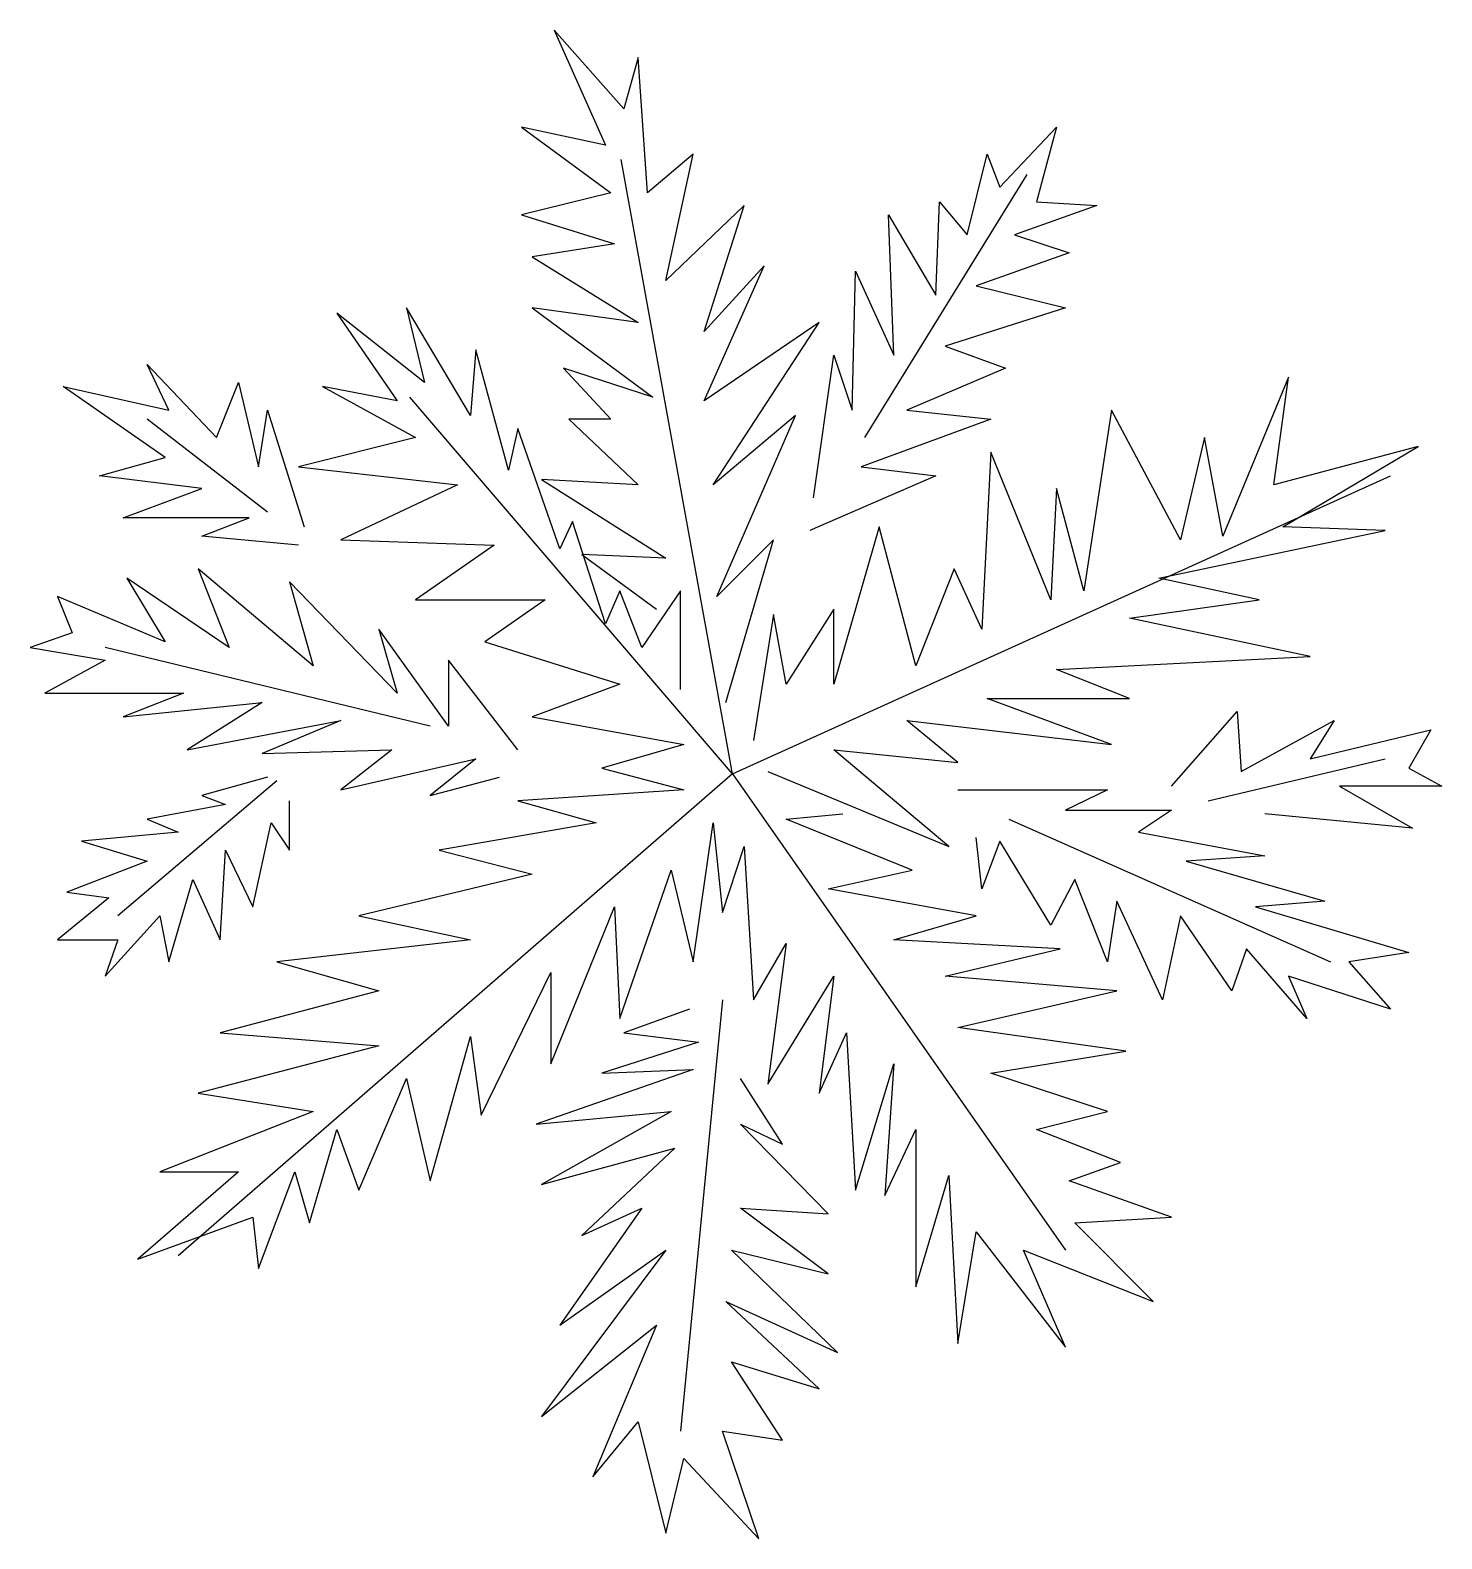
# Model space of a CAD drawing. Header units: millimetres. Extents: x 290.32 to 291.31, y 159.05 to 160.1.
import ezdxf

# ---------------------------------------------------------------- set-up
doc = ezdxf.new("R2010")
doc.units = ezdxf.units.MM

msp = doc.modelspace()

# ---------------------------------------------------------------- linework, layer by layer
at = {"linetype": 'ByBlock'}
for p, q in [((290.7125, 160.0771), (290.7124, 160.0777)), ((290.8135, 159.5859), (290.7361, 160.0131)), ((290.9055, 159.8198), (291.0185, 160.0028)), ((290.8135, 159.5859), (290.5891, 159.8478)), ((290.49, 159.7678), (290.4062, 159.8326)), ((290.8135, 159.5859), (291.2713, 159.7932)), ((290.6031, 159.6191), (290.377, 159.6737)), ((291.1443, 159.567), (291.2675, 159.5963)), ((290.4964, 159.581), (290.3859, 159.487)), ((290.8135, 159.5859), (290.4278, 159.2507)), ((290.8135, 159.5859), (291.0452, 159.2545)), ((291.0058, 159.5543), (291.2294, 159.4552)), ((290.8064, 159.4286), (290.7772, 159.1287))]:
    msp.add_line(p, q, dxfattribs=at)
for points in [[(290.8089, 159.6356), (290.8419, 159.7487), (290.8026, 159.7093), (290.8572, 159.8351), (290.8, 159.7868), (290.8737, 159.8999), (290.7937, 159.8453), (290.8356, 159.9393), (290.7937, 159.8935), (290.8216, 159.9812), (290.767, 159.9291), (290.786, 160.0168), (290.7543, 159.9901), (290.7479, 160.0841), (290.7378, 160.0485), (290.6895, 160.1032), (290.7251, 160.0231), (290.6666, 160.0358), (290.7289, 159.9901), (290.6666, 159.9748), (290.7314, 159.9545), (290.6742, 159.9456), (290.7479, 159.8999), (290.6742, 159.91), (290.7581, 159.8478), (290.6958, 159.8681), (290.7289, 159.8326), (290.6997, 159.8326), (290.7479, 159.7868), (290.6806, 159.7906), (290.767, 159.736), (290.7086, 159.7385), (290.7606, 159.7004)], [(290.8699, 159.7779), (290.8839, 159.877), (290.8966, 159.8389), (290.8991, 159.9355), (290.9258, 159.877), (290.922, 159.9748), (290.955, 159.9189), (290.9575, 159.9837), (290.9766, 159.9609), (290.9906, 160.0168), (290.9995, 159.9939), (291.0389, 160.0358), (291.0249, 159.9837), (291.0668, 159.9812), (291.0096, 159.9609), (291.0477, 159.9482), (290.983, 159.9253), (291.0452, 159.91), (290.9614, 159.8834), (291.0033, 159.8681), (290.9347, 159.8389), (290.9931, 159.8326), (290.9029, 159.7995), (290.955, 159.7932), (290.8673, 159.7551)], [(290.7772, 159.6445), (290.7772, 159.7131), (290.7505, 159.6737), (290.7352, 159.7131), (290.7251, 159.6903), (290.7022, 159.7614), (290.6933, 159.7423), (290.6641, 159.8262), (290.6577, 159.797), (290.6349, 159.8808), (290.6311, 159.8351), (290.5866, 159.91), (290.5993, 159.858), (290.5383, 159.9062), (290.5802, 159.8453), (290.5282, 159.8554), (290.5929, 159.8198), (290.5116, 159.7995), (290.6222, 159.7868), (290.5409, 159.7487), (290.6476, 159.7449), (290.5929, 159.7068), (290.6831, 159.7068), (290.6412, 159.6776), (290.7352, 159.6483), (290.6742, 159.6255), (290.7797, 159.6064), (290.7225, 159.5899), (290.7797, 159.5747), (290.6641, 159.567), (290.7187, 159.5518), (290.6095, 159.5327), (290.6742, 159.5162), (290.5536, 159.487), (290.6311, 159.4705), (290.4964, 159.4552), (290.5675, 159.4349), (290.457, 159.4057), (290.5675, 159.3968), (290.4418, 159.3638), (290.5218, 159.3511), (290.4151, 159.3091), (290.4697, 159.3091), (290.3998, 159.2482), (290.4799, 159.2774), (290.4837, 159.2418), (290.5091, 159.3091), (290.5193, 159.2736), (290.5383, 159.3384), (290.5536, 159.2964), (290.5866, 159.3739), (290.6031, 159.3028), (290.6311, 159.4031), (290.6387, 159.3485), (290.687, 159.4476), (290.687, 159.3841), (290.7314, 159.4933), (290.7352, 159.4158), (290.7708, 159.5188), (290.786, 159.4552), (290.8, 159.5518), (290.8064, 159.4895), (290.8216, 159.5353), (290.828, 159.4286), (290.8508, 159.4679), (290.8381, 159.3701), (290.8839, 159.4451), (290.8737, 159.3638), (290.8928, 159.4057), (290.8991, 159.2964), (290.9258, 159.3841), (290.9194, 159.2926), (290.941, 159.3384), (290.941, 159.2291), (290.9639, 159.3066), (290.9703, 159.1897), (290.983, 159.2672), (291.0452, 159.1872), (291.016, 159.2545), (291.1062, 159.2189), (291.0516, 159.2736), (291.1189, 159.2774), (291.0477, 159.3028), (291.0833, 159.3155), (291.0249, 159.3384), (291.0744, 159.3511), (290.9931, 159.3777), (291.0871, 159.393), (290.9703, 159.4095), (291.0808, 159.4349), (290.9614, 159.4451), (291.0414, 159.4641), (290.9258, 159.4705), (290.983, 159.487), (290.8801, 159.506), (290.9385, 159.5188), (290.8508, 159.5543), (290.8902, 159.5581)], [(290.5116, 159.7449), (290.4443, 159.7512), (290.4773, 159.7639), (290.3897, 159.7639), (290.4443, 159.7843), (290.3732, 159.7932), (290.4189, 159.8059), (290.3478, 159.8554), (290.4214, 159.8389), (290.4062, 159.8707), (290.4545, 159.8198), (290.4697, 159.858), (290.4837, 159.7995), (290.49, 159.8389), (290.5155, 159.7576)], [(290.8381, 159.5874), (290.9639, 159.5353), (290.8839, 159.6026), (290.9703, 159.5937), (290.9347, 159.6229), (291.077, 159.6064), (290.9906, 159.6382), (291.0897, 159.6382), (291.0389, 159.6585), (291.2154, 159.6674), (291.0897, 159.6941), (291.1799, 159.7068), (291.11, 159.722), (291.2675, 159.7551), (291.1964, 159.7576), (291.2904, 159.8135), (291.19, 159.7868), (291.2002, 159.8618), (291.1545, 159.7512), (291.1418, 159.8198), (291.1252, 159.7487), (291.077, 159.8389), (291.0579, 159.7131), (291.0389, 159.7843), (291.035, 159.7068), (290.9931, 159.8097), (290.9868, 159.6865), (290.9677, 159.7284), (290.941, 159.661), (290.9156, 159.7576), (290.8839, 159.6483), (290.8839, 159.7004), (290.8508, 159.6483), (290.8419, 159.6966), (290.828, 159.609)], [(290.6641, 159.6026), (290.6158, 159.6649), (290.6158, 159.6191), (290.5675, 159.6865), (290.5802, 159.642), (290.5053, 159.7195), (290.5218, 159.661), (290.4418, 159.7284), (290.4634, 159.6737), (290.3922, 159.722), (290.4189, 159.6776), (290.3439, 159.7093), (290.3541, 159.6839), (290.3249, 159.6737), (290.377, 159.6649), (290.3351, 159.642), (290.4316, 159.642), (290.3897, 159.6255), (290.4862, 159.6356), (290.4341, 159.6026), (290.5409, 159.6229), (290.4862, 159.6001), (290.5764, 159.6026), (290.5409, 159.5747), (290.6349, 159.5963), (290.6031, 159.5708), (290.6514, 159.5835)], [(291.1189, 159.5772), (291.1646, 159.6293), (291.1672, 159.5874), (291.232, 159.6229), (291.2154, 159.5963), (291.2993, 159.6166), (291.284, 159.5899), (291.3069, 159.5772), (291.2358, 159.5772), (291.2866, 159.548), (291.1837, 159.5581)], [(290.49, 159.5835), (290.4443, 159.5708), (290.4608, 159.5645), (290.4062, 159.5543), (290.4278, 159.5454), (290.3605, 159.5391), (290.4062, 159.5251), (290.3503, 159.5035), (290.3795, 159.4997), (290.3439, 159.4705), (290.3859, 159.4705), (290.377, 159.4451), (290.4151, 159.487), (290.4214, 159.4552), (290.438, 159.5124), (290.457, 159.4705), (290.4608, 159.5327), (290.4799, 159.4933), (290.4926, 159.5518), (290.5053, 159.5327), (290.5053, 159.567)], [(290.9703, 159.5747), (291.0744, 159.5747), (291.0452, 159.5607), (291.1189, 159.5607), (291.096, 159.5454), (291.1837, 159.5289), (291.1291, 159.5251), (291.2256, 159.4972), (291.1773, 159.4933), (291.284, 159.4616), (291.2421, 159.4552), (291.2713, 159.4222), (291.2002, 159.4451), (291.2129, 159.4158), (291.171, 159.4641), (291.1608, 159.4349), (291.1252, 159.487), (291.1125, 159.4286), (291.0808, 159.4972), (291.0744, 159.4552), (291.0516, 159.5124), (291.035, 159.4806), (290.9995, 159.5391), (290.9868, 159.506), (290.983, 159.5416)], [(290.7835, 159.4222), (290.7378, 159.4057), (290.7899, 159.3993), (290.7225, 159.3777), (290.786, 159.3803), (290.6768, 159.3422), (290.7708, 159.3511), (290.6806, 159.3002), (290.7733, 159.3256), (290.7086, 159.2647), (290.7505, 159.2837), (290.6933, 159.2024), (290.767, 159.2545), (290.6806, 159.1389), (290.7606, 159.2024), (290.7162, 159.097), (290.7479, 159.1351), (290.767, 159.0576), (290.7797, 159.1097), (290.8318, 159.0538), (290.8064, 159.1287), (290.8483, 159.1224), (290.8127, 159.177), (290.8737, 159.158), (290.8089, 159.2189), (290.8864, 159.1834), (290.8127, 159.2545), (290.8801, 159.238), (290.8191, 159.2837), (290.8801, 159.2799), (290.8191, 159.3422), (290.8483, 159.3282), (290.8191, 159.3739)]]:
    msp.add_lwpolyline(points, dxfattribs=at)

doc.saveas('drawing.dxf')
